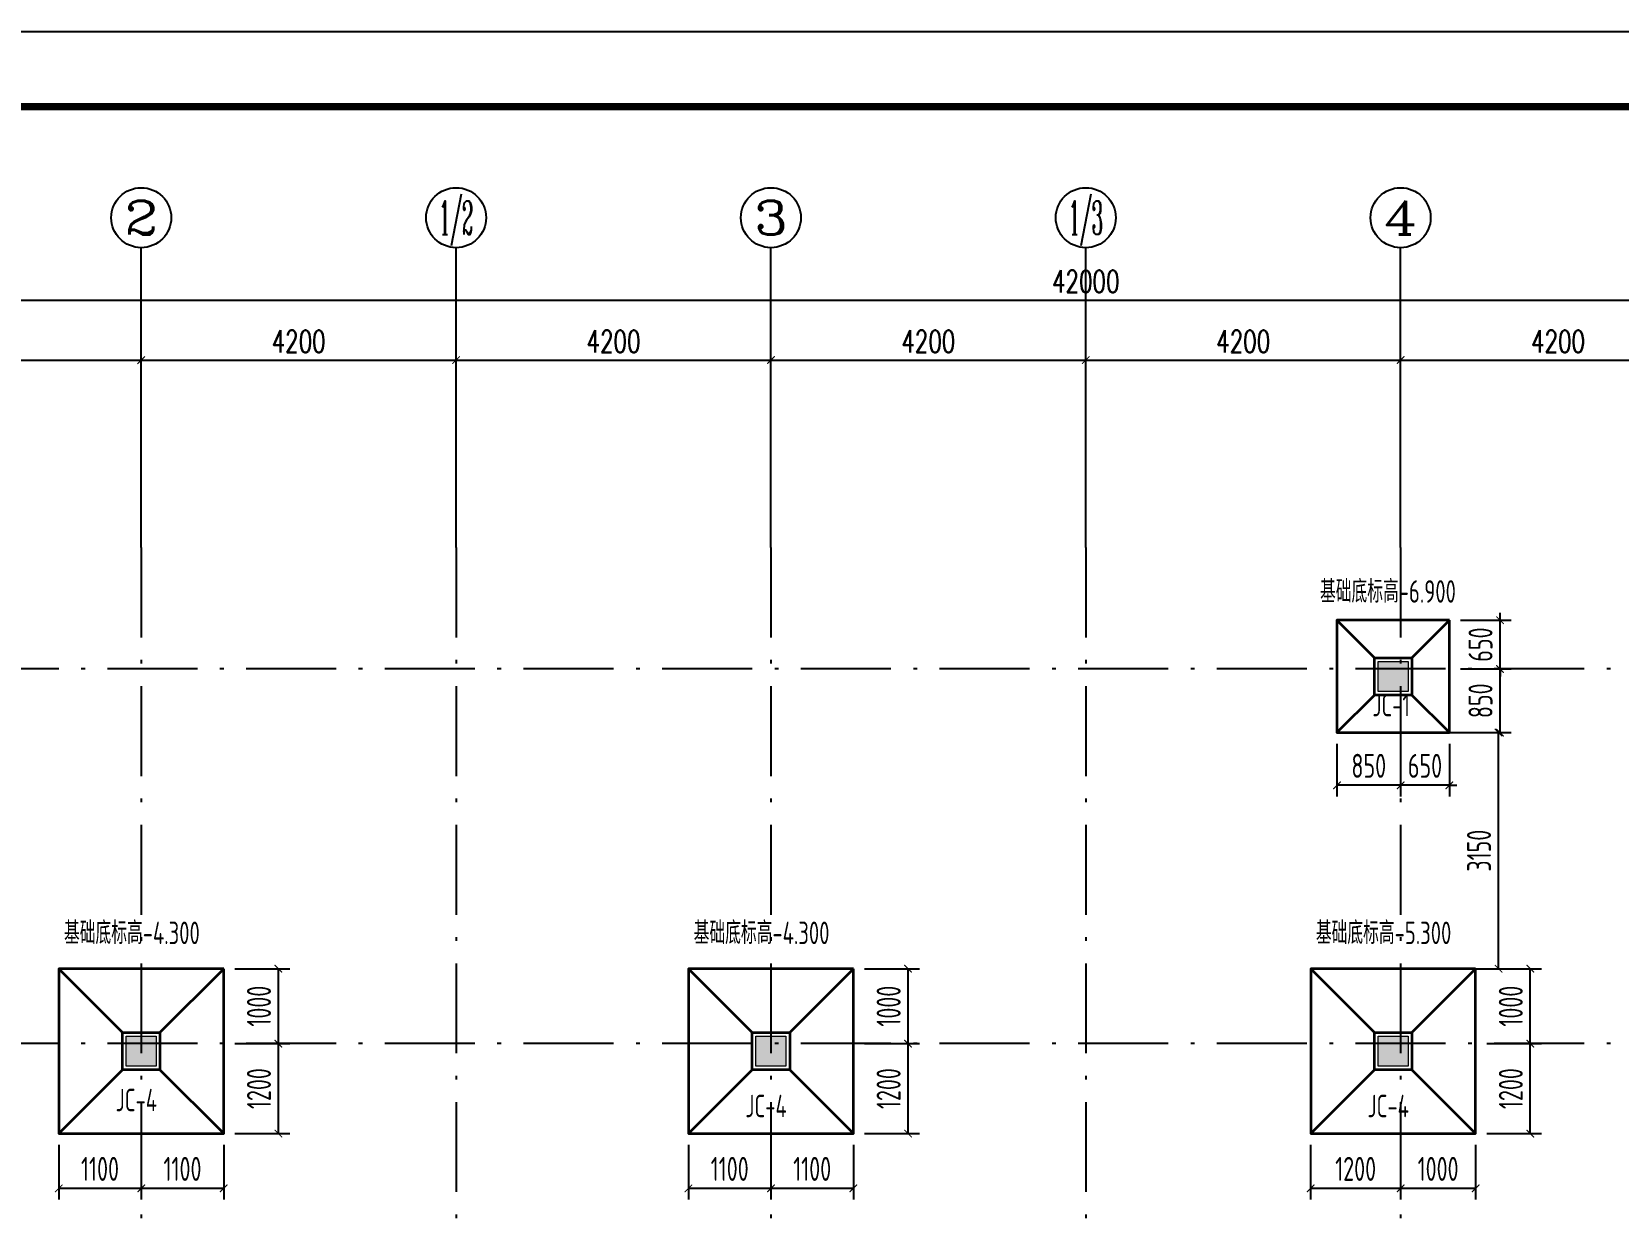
# Model space of a CAD drawing. Extents: x 169490 to 7584583, y -2399407 to 1374371.
# Drawn here: x 2564205 to 2585369, y 839332 to 855191 of the extents above; entities that cross this region are included whole.
import ezdxf
from ezdxf.enums import TextEntityAlignment as Align

# ---------------------------------------------------------------- set-up
doc = ezdxf.new("R2010")
doc.units = 0
doc.header["$LTSCALE"] = 100
doc.linetypes.add('D3轴线点划线', pattern=[18.5, 12, -3, 0.5, -3])
doc.layers.get('0').update_dxf_attribs({"linetype": 'CONTINUOUS'})
doc.layers.get('DEFPOINTS').update_dxf_attribs({"linetype": 'CONTINUOUS'})
for name, color, linetype in [('0P-标字', 7, 'CONTINUOUS'), ('AXIS', 3, 'CONTINUOUS'), ('AXIS_TEXT', 4, 'CONTINUOUS'), ('C-AXIS(轴号)', 3, 'CONTINUOUS'), ('C-AXIS-T(字)', 7, 'CONTINUOUS'), ('C-DOTE', 8, 'D3轴线点划线'), ('dsptext_col', 2, 'CONTINUOUS'), ('S-COLU-HATCH', 251, 'CONTINUOUS'), ('S-SLAB-DIM', 92, 'CONTINUOUS'), ('图框', 140, 'CONTINUOUS')]:
    doc.layers.add(name, color=color, linetype=linetype)
doc.layers.add('S-COLU-LINE1', color=6, linetype='CONTINUOUS', lineweight=18)
doc.layers.add('独基', color=110, linetype='CONTINUOUS', lineweight=35)
doc.styles.add('_TCH_AXIS', font='COMPLEX', dxfattribs={"bigfont": 'GBCBIG'})
doc.styles.add('_TCH_DIM_T3', font='SIMPLEX.shx', dxfattribs={"width": 0.705882, "bigfont": 'GBCBIG.shx'})
doc.styles.add('COMPLEX', font='COMPLEX')
doc.styles.add('TSSD_Dimension', font='Tssdeng.shx', dxfattribs={"width": 0.7, "bigfont": 'tssdchn.shx'})
doc.styles.add('X', font='tssdeng.shx', dxfattribs={"width": 0.7, "bigfont": 'hztxt.shx'})
doc.dimstyles.new('_TCH_ARCH&&100', dxfattribs={"dimtxt": 297.5, "dimasz": 100, "dimexe": 250, "dimexo": 300, "dimgap": 100, "dimtad": 1, "dimdec": 0, "dimzin": 0, "dimdsep": 46, "dimtxsty": '_TCH_DIM_T3', "dimblk": 'ARCHTICK', "dimcen": 0.09, "dimclrt": 7, "dimazin": 2, "dimtfac": 1, "dimtdec": 0, "dimtix": 1, "dimtmove": 2, "dimatfit": 3, "dimfxl": 1, "dimtolj": 1, "dimtzin": 0, "dimarcsym": 0})
doc.dimstyles.new('TSSD_100_100$0', dxfattribs={"dimtxt": 320, "dimasz": 100, "dimexe": 150, "dimexo": 150, "dimgap": 100, "dimtad": 1, "dimdec": 0, "dimzin": 0, "dimdsep": 46, "dimtxsty": 'TSSD_Dimension', "dimblk": 'ARCHTICK', "dimcen": 0, "dimclrt": 7, "dimadec": 1, "dimazin": 0, "dimtfac": 1, "dimtdec": 0, "dimtix": 1, "dimtmove": 2, "dimatfit": 3, "dimldrblk": '_TSDBK', "dimfxl": 1, "dimtolj": 1, "dimtzin": 0, "dimarcsym": 0})

# ---------------------------------------------------------------- blocks, each defined once
blk = doc.blocks.new('_ARCHTICK')
at = {"const_width": 0.15}
blk.add_lwpolyline([(-0.5, -0.5), (0.5, 0.5)], dxfattribs=at)
blk = doc.blocks.new('*D104')
at = {"layer": 'AXIS', "color": 0, "lineweight": -2, "transparency": 16777216}
for p, q in [((2557266, 848610), (2557266, 851860)), ((2599266, 848610), (2599266, 851860)), ((2557266, 851610), (2599266, 851610))]:
    blk.add_line(p, q, dxfattribs=at)
at = {"layer": 'DEFPOINTS', "color": 0, "transparency": 16777216}
for p in [(2599266, 851610), (2557266, 848310), (2599266, 848310)]:
    blk.add_point(p, dxfattribs=at)
at = {"layer": 'AXIS', "color": 0, "lineweight": -2, "transparency": 16777216, "xscale": 100, "yscale": 100, "zscale": 100, "rotation": 180}
blk.add_blockref('_ARCHTICK', (2557266, 851610), dxfattribs=at)
at = {"layer": 'AXIS', "color": 0, "lineweight": -2, "transparency": 16777216, "xscale": 100, "yscale": 100, "zscale": 100}
blk.add_blockref('_ARCHTICK', (2599266, 851610), dxfattribs=at)
at = {"layer": 'AXIS', "color": 7, "transparency": 16777216, "insert": (2578266, 851859), "char_height": 297.5, "attachment_point": 5, "style": '_TCH_DIM_T3'}
blk.add_mtext('\\A1;42000', dxfattribs=at)
blk = doc.blocks.new('*D106')
at = {"layer": 'AXIS', "color": 0, "lineweight": -2, "transparency": 16777216}
for p, q in [((2561466, 848610), (2561466, 851060)), ((2565666, 848610), (2565666, 851060)), ((2561466, 850810), (2565666, 850810))]:
    blk.add_line(p, q, dxfattribs=at)
at = {"layer": 'DEFPOINTS', "color": 0, "transparency": 16777216}
for p in [(2565666, 850810), (2561466, 848310), (2565666, 848310)]:
    blk.add_point(p, dxfattribs=at)
at = {"layer": 'AXIS', "color": 0, "lineweight": -2, "transparency": 16777216, "xscale": 100, "yscale": 100, "zscale": 100, "rotation": 180}
blk.add_blockref('_ARCHTICK', (2561466, 850810), dxfattribs=at)
at = {"layer": 'AXIS', "color": 0, "lineweight": -2, "transparency": 16777216, "xscale": 100, "yscale": 100, "zscale": 100}
blk.add_blockref('_ARCHTICK', (2565666, 850810), dxfattribs=at)
at = {"layer": 'AXIS', "color": 7, "transparency": 16777216, "insert": (2563566, 851059), "char_height": 297.5, "attachment_point": 5, "style": '_TCH_DIM_T3'}
blk.add_mtext('\\A1;4200', dxfattribs=at)
blk = doc.blocks.new('*D107')
at = {"layer": 'AXIS', "color": 0, "lineweight": -2, "transparency": 16777216}
for p, q in [((2565666, 848610), (2565666, 851060)), ((2569866, 848610), (2569866, 851060)), ((2565666, 850810), (2569866, 850810))]:
    blk.add_line(p, q, dxfattribs=at)
at = {"layer": 'DEFPOINTS', "color": 0, "transparency": 16777216}
for p in [(2569866, 850810), (2565666, 848310), (2569866, 848310)]:
    blk.add_point(p, dxfattribs=at)
at = {"layer": 'AXIS', "color": 0, "lineweight": -2, "transparency": 16777216, "xscale": 100, "yscale": 100, "zscale": 100, "rotation": 180}
blk.add_blockref('_ARCHTICK', (2565666, 850810), dxfattribs=at)
at = {"layer": 'AXIS', "color": 0, "lineweight": -2, "transparency": 16777216, "xscale": 100, "yscale": 100, "zscale": 100}
blk.add_blockref('_ARCHTICK', (2569866, 850810), dxfattribs=at)
at = {"layer": 'AXIS', "color": 7, "transparency": 16777216, "insert": (2567766, 851059), "char_height": 297.5, "attachment_point": 5, "style": '_TCH_DIM_T3'}
blk.add_mtext('\\A1;4200', dxfattribs=at)
blk = doc.blocks.new('*D108')
at = {"layer": 'AXIS', "color": 0, "lineweight": -2, "transparency": 16777216}
for p, q in [((2569866, 848610), (2569866, 851060)), ((2574066, 848610), (2574066, 851060)), ((2569866, 850810), (2574066, 850810))]:
    blk.add_line(p, q, dxfattribs=at)
at = {"layer": 'DEFPOINTS', "color": 0, "transparency": 16777216}
for p in [(2574066, 850810), (2569866, 848310), (2574066, 848310)]:
    blk.add_point(p, dxfattribs=at)
at = {"layer": 'AXIS', "color": 0, "lineweight": -2, "transparency": 16777216, "xscale": 100, "yscale": 100, "zscale": 100, "rotation": 180}
blk.add_blockref('_ARCHTICK', (2569866, 850810), dxfattribs=at)
at = {"layer": 'AXIS', "color": 0, "lineweight": -2, "transparency": 16777216, "xscale": 100, "yscale": 100, "zscale": 100}
blk.add_blockref('_ARCHTICK', (2574066, 850810), dxfattribs=at)
at = {"layer": 'AXIS', "color": 7, "transparency": 16777216, "insert": (2571966, 851059), "char_height": 297.5, "attachment_point": 5, "style": '_TCH_DIM_T3'}
blk.add_mtext('\\A1;4200', dxfattribs=at)
blk = doc.blocks.new('*D109')
at = {"layer": 'AXIS', "color": 0, "lineweight": -2, "transparency": 16777216}
for p, q in [((2574066, 848610), (2574066, 851060)), ((2578266, 848610), (2578266, 851060)), ((2574066, 850810), (2578266, 850810))]:
    blk.add_line(p, q, dxfattribs=at)
at = {"layer": 'DEFPOINTS', "color": 0, "transparency": 16777216}
for p in [(2578266, 850810), (2574066, 848310), (2578266, 848310)]:
    blk.add_point(p, dxfattribs=at)
at = {"layer": 'AXIS', "color": 0, "lineweight": -2, "transparency": 16777216, "xscale": 100, "yscale": 100, "zscale": 100, "rotation": 180}
blk.add_blockref('_ARCHTICK', (2574066, 850810), dxfattribs=at)
at = {"layer": 'AXIS', "color": 0, "lineweight": -2, "transparency": 16777216, "xscale": 100, "yscale": 100, "zscale": 100}
blk.add_blockref('_ARCHTICK', (2578266, 850810), dxfattribs=at)
at = {"layer": 'AXIS', "color": 7, "transparency": 16777216, "insert": (2576166, 851059), "char_height": 297.5, "attachment_point": 5, "style": '_TCH_DIM_T3'}
blk.add_mtext('\\A1;4200', dxfattribs=at)
blk = doc.blocks.new('*D110')
at = {"layer": 'AXIS', "color": 0, "lineweight": -2, "transparency": 16777216}
for p, q in [((2578266, 848610), (2578266, 851060)), ((2582466, 848610), (2582466, 851060)), ((2578266, 850810), (2582466, 850810))]:
    blk.add_line(p, q, dxfattribs=at)
at = {"layer": 'DEFPOINTS', "color": 0, "transparency": 16777216}
for p in [(2582466, 850810), (2578266, 848310), (2582466, 848310)]:
    blk.add_point(p, dxfattribs=at)
at = {"layer": 'AXIS', "color": 0, "lineweight": -2, "transparency": 16777216, "xscale": 100, "yscale": 100, "zscale": 100, "rotation": 180}
blk.add_blockref('_ARCHTICK', (2578266, 850810), dxfattribs=at)
at = {"layer": 'AXIS', "color": 0, "lineweight": -2, "transparency": 16777216, "xscale": 100, "yscale": 100, "zscale": 100}
blk.add_blockref('_ARCHTICK', (2582466, 850810), dxfattribs=at)
at = {"layer": 'AXIS', "color": 7, "transparency": 16777216, "insert": (2580366, 851059), "char_height": 297.5, "attachment_point": 5, "style": '_TCH_DIM_T3'}
blk.add_mtext('\\A1;4200', dxfattribs=at)
blk = doc.blocks.new('*D111')
at = {"layer": 'AXIS', "color": 0, "lineweight": -2, "transparency": 16777216}
for p, q in [((2582466, 848610), (2582466, 851060)), ((2586666, 848610), (2586666, 851060)), ((2582466, 850810), (2586666, 850810))]:
    blk.add_line(p, q, dxfattribs=at)
at = {"layer": 'DEFPOINTS', "color": 0, "transparency": 16777216}
for p in [(2586666, 850810), (2582466, 848310), (2586666, 848310)]:
    blk.add_point(p, dxfattribs=at)
at = {"layer": 'AXIS', "color": 0, "lineweight": -2, "transparency": 16777216, "xscale": 100, "yscale": 100, "zscale": 100, "rotation": 180}
blk.add_blockref('_ARCHTICK', (2582466, 850810), dxfattribs=at)
at = {"layer": 'AXIS', "color": 0, "lineweight": -2, "transparency": 16777216, "xscale": 100, "yscale": 100, "zscale": 100}
blk.add_blockref('_ARCHTICK', (2586666, 850810), dxfattribs=at)
at = {"layer": 'AXIS', "color": 7, "transparency": 16777216, "insert": (2584566, 851059), "char_height": 297.5, "attachment_point": 5, "style": '_TCH_DIM_T3'}
blk.add_mtext('\\A1;4200', dxfattribs=at)
blk = doc.blocks.new('_AXISO')
blk.add_circle((0, 0), 0.5)
at = {"layer": 'AXIS_TEXT', "style": 'COMPLEX', "width": 1.041667}
blk.add_attdef('A', text='', height=0.56, dxfattribs=at).set_placement((-0.25, -0.28), (0.25, -0.28), align=Align.FIT)
blk = doc.blocks.new('*D144')
at = {"layer": 'DEFPOINTS', "color": 0, "ltscale": 10, "transparency": 16777216}
for p in [(2565666, 840489), (2566766, 840489), (2565666, 839758)]:
    blk.add_point(p, dxfattribs=at)
at = {"layer": 'S-SLAB-DIM', "color": 0, "lineweight": -2, "ltscale": 10, "transparency": 16777216}
for p, q in [((2565666, 840339), (2565666, 839608)), ((2566766, 840339), (2566766, 839608)), ((2566766, 839758), (2565666, 839758))]:
    blk.add_line(p, q, dxfattribs=at)
at = {"layer": 'S-SLAB-DIM', "color": 0, "lineweight": -2, "ltscale": 10, "transparency": 16777216, "xscale": 100, "yscale": 100, "zscale": 100, "rotation": 180}
blk.add_blockref('_ARCHTICK', (2565666, 839758), dxfattribs=at)
at = {"layer": 'S-SLAB-DIM', "color": 0, "lineweight": -2, "ltscale": 10, "transparency": 16777216, "xscale": 100, "yscale": 100, "zscale": 100}
blk.add_blockref('_ARCHTICK', (2566766, 839758), dxfattribs=at)
at = {"layer": 'S-SLAB-DIM', "color": 7, "ltscale": 10, "transparency": 16777216, "insert": (2566216, 840018), "char_height": 320, "attachment_point": 5, "style": 'TSSD_Dimension'}
blk.add_mtext('\\A1;1100', dxfattribs=at)
blk = doc.blocks.new('_TSDBK')
blk.add_line((-1, 0), (0, 0))
at = {"const_width": 0.5}
blk.add_lwpolyline([(-0.7, -0.7), (0.7, 0.7)], dxfattribs=at)
blk = doc.blocks.new('*D145')
at = {"layer": 'DEFPOINTS', "color": 0, "ltscale": 10, "transparency": 16777216}
for p in [(2566766, 841689), (2567496, 841689), (2566766, 840489)]:
    blk.add_point(p, dxfattribs=at)
at = {"layer": 'S-SLAB-DIM', "color": 0, "lineweight": -2, "ltscale": 10, "transparency": 16777216}
for p, q in [((2566916, 841689), (2567646, 841689)), ((2567496, 840489), (2567496, 841689)), ((2566916, 840489), (2567646, 840489))]:
    blk.add_line(p, q, dxfattribs=at)
at = {"layer": 'S-SLAB-DIM', "color": 0, "lineweight": -2, "ltscale": 10, "transparency": 16777216, "xscale": 100, "yscale": 100, "zscale": 100}
for p, rotation in [((2567496, 841689), 90), ((2567496, 840489), 270)]:
    blk.add_blockref('_ARCHTICK', p, dxfattribs=dict(at, rotation=rotation))
at = {"layer": 'S-SLAB-DIM', "color": 7, "ltscale": 10, "transparency": 16777216, "insert": (2567236, 841089), "char_height": 320, "attachment_point": 5, "rotation": 90, "style": 'TSSD_Dimension'}
blk.add_mtext('\\A1;1200', dxfattribs=at)
blk = doc.blocks.new('*D146')
at = {"layer": 'DEFPOINTS', "color": 0, "ltscale": 10, "transparency": 16777216}
for p in [(2566766, 842689), (2567496, 842689), (2566766, 841689)]:
    blk.add_point(p, dxfattribs=at)
at = {"layer": 'S-SLAB-DIM', "color": 0, "lineweight": -2, "ltscale": 10, "transparency": 16777216}
for p, q in [((2566916, 842689), (2567646, 842689)), ((2567496, 841689), (2567496, 842689)), ((2566916, 841689), (2567646, 841689))]:
    blk.add_line(p, q, dxfattribs=at)
at = {"layer": 'S-SLAB-DIM', "color": 0, "lineweight": -2, "ltscale": 10, "transparency": 16777216, "xscale": 100, "yscale": 100, "zscale": 100}
for p, rotation in [((2567496, 842689), 90), ((2567496, 841689), 270)]:
    blk.add_blockref('_ARCHTICK', p, dxfattribs=dict(at, rotation=rotation))
at = {"layer": 'S-SLAB-DIM', "color": 7, "ltscale": 10, "transparency": 16777216, "insert": (2567236, 842189), "char_height": 320, "attachment_point": 5, "rotation": 90, "style": 'TSSD_Dimension'}
blk.add_mtext('\\A1;1000', dxfattribs=at)
blk = doc.blocks.new('*D147')
at = {"layer": 'DEFPOINTS', "color": 0, "ltscale": 10, "transparency": 16777216}
for p in [(2564566, 840489), (2565666, 840489), (2564566, 839758)]:
    blk.add_point(p, dxfattribs=at)
at = {"layer": 'S-SLAB-DIM', "color": 0, "lineweight": -2, "ltscale": 10, "transparency": 16777216}
for p, q in [((2564566, 840339), (2564566, 839608)), ((2565666, 840339), (2565666, 839608)), ((2565666, 839758), (2564566, 839758))]:
    blk.add_line(p, q, dxfattribs=at)
at = {"layer": 'S-SLAB-DIM', "color": 0, "lineweight": -2, "ltscale": 10, "transparency": 16777216, "xscale": 100, "yscale": 100, "zscale": 100, "rotation": 180}
blk.add_blockref('_ARCHTICK', (2564566, 839758), dxfattribs=at)
at = {"layer": 'S-SLAB-DIM', "color": 0, "lineweight": -2, "ltscale": 10, "transparency": 16777216, "xscale": 100, "yscale": 100, "zscale": 100}
blk.add_blockref('_ARCHTICK', (2565666, 839758), dxfattribs=at)
at = {"layer": 'S-SLAB-DIM', "color": 7, "ltscale": 10, "transparency": 16777216, "insert": (2565116, 840018), "char_height": 320, "attachment_point": 5, "style": 'TSSD_Dimension'}
blk.add_mtext('\\A1;1100', dxfattribs=at)
blk = doc.blocks.new('*D152')
at = {"layer": 'DEFPOINTS', "color": 0, "ltscale": 10, "transparency": 16777216}
for p in [(2574066, 840489), (2575166, 840489), (2574066, 839758)]:
    blk.add_point(p, dxfattribs=at)
at = {"layer": 'S-SLAB-DIM', "color": 0, "lineweight": -2, "ltscale": 10, "transparency": 16777216}
for p, q in [((2574066, 840339), (2574066, 839608)), ((2575166, 840339), (2575166, 839608)), ((2575166, 839758), (2574066, 839758))]:
    blk.add_line(p, q, dxfattribs=at)
at = {"layer": 'S-SLAB-DIM', "color": 0, "lineweight": -2, "ltscale": 10, "transparency": 16777216, "xscale": 100, "yscale": 100, "zscale": 100, "rotation": 180}
blk.add_blockref('_ARCHTICK', (2574066, 839758), dxfattribs=at)
at = {"layer": 'S-SLAB-DIM', "color": 0, "lineweight": -2, "ltscale": 10, "transparency": 16777216, "xscale": 100, "yscale": 100, "zscale": 100}
blk.add_blockref('_ARCHTICK', (2575166, 839758), dxfattribs=at)
at = {"layer": 'S-SLAB-DIM', "color": 7, "ltscale": 10, "transparency": 16777216, "insert": (2574616, 840018), "char_height": 320, "attachment_point": 5, "style": 'TSSD_Dimension'}
blk.add_mtext('\\A1;1100', dxfattribs=at)
blk = doc.blocks.new('*D153')
at = {"layer": 'DEFPOINTS', "color": 0, "ltscale": 10, "transparency": 16777216}
for p in [(2575166, 841689), (2575896, 841689), (2575166, 840489)]:
    blk.add_point(p, dxfattribs=at)
at = {"layer": 'S-SLAB-DIM', "color": 0, "lineweight": -2, "ltscale": 10, "transparency": 16777216}
for p, q in [((2575316, 841689), (2576046, 841689)), ((2575896, 840489), (2575896, 841689)), ((2575316, 840489), (2576046, 840489))]:
    blk.add_line(p, q, dxfattribs=at)
at = {"layer": 'S-SLAB-DIM', "color": 0, "lineweight": -2, "ltscale": 10, "transparency": 16777216, "xscale": 100, "yscale": 100, "zscale": 100}
for p, rotation in [((2575896, 841689), 90), ((2575896, 840489), 270)]:
    blk.add_blockref('_ARCHTICK', p, dxfattribs=dict(at, rotation=rotation))
at = {"layer": 'S-SLAB-DIM', "color": 7, "ltscale": 10, "transparency": 16777216, "insert": (2575636, 841089), "char_height": 320, "attachment_point": 5, "rotation": 90, "style": 'TSSD_Dimension'}
blk.add_mtext('\\A1;1200', dxfattribs=at)
blk = doc.blocks.new('*D154')
at = {"layer": 'DEFPOINTS', "color": 0, "ltscale": 10, "transparency": 16777216}
for p in [(2575166, 842689), (2575896, 842689), (2575166, 841689)]:
    blk.add_point(p, dxfattribs=at)
at = {"layer": 'S-SLAB-DIM', "color": 0, "lineweight": -2, "ltscale": 10, "transparency": 16777216}
for p, q in [((2575316, 842689), (2576046, 842689)), ((2575896, 841689), (2575896, 842689)), ((2575316, 841689), (2576046, 841689))]:
    blk.add_line(p, q, dxfattribs=at)
at = {"layer": 'S-SLAB-DIM', "color": 0, "lineweight": -2, "ltscale": 10, "transparency": 16777216, "xscale": 100, "yscale": 100, "zscale": 100}
for p, rotation in [((2575896, 842689), 90), ((2575896, 841689), 270)]:
    blk.add_blockref('_ARCHTICK', p, dxfattribs=dict(at, rotation=rotation))
at = {"layer": 'S-SLAB-DIM', "color": 7, "ltscale": 10, "transparency": 16777216, "insert": (2575636, 842189), "char_height": 320, "attachment_point": 5, "rotation": 90, "style": 'TSSD_Dimension'}
blk.add_mtext('\\A1;1000', dxfattribs=at)
blk = doc.blocks.new('*D155')
at = {"layer": 'DEFPOINTS', "color": 0, "ltscale": 10, "transparency": 16777216}
for p in [(2572966, 840489), (2574066, 840489), (2572966, 839758)]:
    blk.add_point(p, dxfattribs=at)
at = {"layer": 'S-SLAB-DIM', "color": 0, "lineweight": -2, "ltscale": 10, "transparency": 16777216}
for p, q in [((2572966, 840339), (2572966, 839608)), ((2574066, 840339), (2574066, 839608)), ((2574066, 839758), (2572966, 839758))]:
    blk.add_line(p, q, dxfattribs=at)
at = {"layer": 'S-SLAB-DIM', "color": 0, "lineweight": -2, "ltscale": 10, "transparency": 16777216, "xscale": 100, "yscale": 100, "zscale": 100, "rotation": 180}
blk.add_blockref('_ARCHTICK', (2572966, 839758), dxfattribs=at)
at = {"layer": 'S-SLAB-DIM', "color": 0, "lineweight": -2, "ltscale": 10, "transparency": 16777216, "xscale": 100, "yscale": 100, "zscale": 100}
blk.add_blockref('_ARCHTICK', (2574066, 839758), dxfattribs=at)
at = {"layer": 'S-SLAB-DIM', "color": 7, "ltscale": 10, "transparency": 16777216, "insert": (2573516, 840018), "char_height": 320, "attachment_point": 5, "style": 'TSSD_Dimension'}
blk.add_mtext('\\A1;1100', dxfattribs=at)
blk = doc.blocks.new('*D156')
at = {"layer": 'DEFPOINTS', "color": 0, "ltscale": 10, "transparency": 16777216}
for p in [(2583466, 841689), (2584196, 841689), (2583466, 840489)]:
    blk.add_point(p, dxfattribs=at)
at = {"layer": 'S-SLAB-DIM', "color": 0, "lineweight": -2, "ltscale": 10, "transparency": 16777216}
for p, q in [((2583616, 841689), (2584346, 841689)), ((2584196, 840489), (2584196, 841689)), ((2583616, 840489), (2584346, 840489))]:
    blk.add_line(p, q, dxfattribs=at)
at = {"layer": 'S-SLAB-DIM', "color": 0, "lineweight": -2, "ltscale": 10, "transparency": 16777216, "xscale": 100, "yscale": 100, "zscale": 100}
for p, rotation in [((2584196, 841689), 90), ((2584196, 840489), 270)]:
    blk.add_blockref('_ARCHTICK', p, dxfattribs=dict(at, rotation=rotation))
at = {"layer": 'S-SLAB-DIM', "color": 7, "ltscale": 10, "transparency": 16777216, "insert": (2583936, 841089), "char_height": 320, "attachment_point": 5, "rotation": 90, "style": 'TSSD_Dimension'}
blk.add_mtext('\\A1;1200', dxfattribs=at)
blk = doc.blocks.new('*D157')
at = {"layer": 'DEFPOINTS', "color": 0, "ltscale": 10, "transparency": 16777216}
for p in [(2583466, 842689), (2584196, 842689), (2583466, 841689)]:
    blk.add_point(p, dxfattribs=at)
at = {"layer": 'S-SLAB-DIM', "color": 0, "lineweight": -2, "ltscale": 10, "transparency": 16777216}
for p, q in [((2583616, 842689), (2584346, 842689)), ((2584196, 841689), (2584196, 842689)), ((2583616, 841689), (2584346, 841689))]:
    blk.add_line(p, q, dxfattribs=at)
at = {"layer": 'S-SLAB-DIM', "color": 0, "lineweight": -2, "ltscale": 10, "transparency": 16777216, "xscale": 100, "yscale": 100, "zscale": 100}
for p, rotation in [((2584196, 842689), 90), ((2584196, 841689), 270)]:
    blk.add_blockref('_ARCHTICK', p, dxfattribs=dict(at, rotation=rotation))
at = {"layer": 'S-SLAB-DIM', "color": 7, "ltscale": 10, "transparency": 16777216, "insert": (2583936, 842189), "char_height": 320, "attachment_point": 5, "rotation": 90, "style": 'TSSD_Dimension'}
blk.add_mtext('\\A1;1000', dxfattribs=at)
blk = doc.blocks.new('*D158')
at = {"layer": 'DEFPOINTS', "color": 0, "ltscale": 10, "transparency": 16777216}
for p in [(2582466, 840489, 2700), (2583466, 840489, 2700), (2582466, 839758)]:
    blk.add_point(p, dxfattribs=at)
at = {"layer": 'S-SLAB-DIM', "color": 0, "lineweight": -2, "ltscale": 10, "transparency": 16777216}
for p, q in [((2582466, 840339), (2582466, 839608)), ((2583466, 840339), (2583466, 839608)), ((2583466, 839758), (2582466, 839758))]:
    blk.add_line(p, q, dxfattribs=at)
at = {"layer": 'S-SLAB-DIM', "color": 0, "lineweight": -2, "ltscale": 10, "transparency": 16777216, "xscale": 100, "yscale": 100, "zscale": 100, "rotation": 180}
blk.add_blockref('_ARCHTICK', (2582466, 839758), dxfattribs=at)
at = {"layer": 'S-SLAB-DIM', "color": 0, "lineweight": -2, "ltscale": 10, "transparency": 16777216, "xscale": 100, "yscale": 100, "zscale": 100}
blk.add_blockref('_ARCHTICK', (2583466, 839758), dxfattribs=at)
at = {"layer": 'S-SLAB-DIM', "color": 7, "ltscale": 10, "transparency": 16777216, "insert": (2582966, 840018), "char_height": 320, "attachment_point": 5, "style": 'TSSD_Dimension'}
blk.add_mtext('\\A1;1000', dxfattribs=at)
blk = doc.blocks.new('*D159')
at = {"layer": 'DEFPOINTS', "color": 0, "ltscale": 10, "transparency": 16777216}
for p in [(2581266, 840489, 2700), (2582466, 840489, 2700), (2581266, 839758)]:
    blk.add_point(p, dxfattribs=at)
at = {"layer": 'S-SLAB-DIM', "color": 0, "lineweight": -2, "ltscale": 10, "transparency": 16777216}
for p, q in [((2581266, 840339), (2581266, 839608)), ((2582466, 840339), (2582466, 839608)), ((2582466, 839758), (2581266, 839758))]:
    blk.add_line(p, q, dxfattribs=at)
at = {"layer": 'S-SLAB-DIM', "color": 0, "lineweight": -2, "ltscale": 10, "transparency": 16777216, "xscale": 100, "yscale": 100, "zscale": 100, "rotation": 180}
blk.add_blockref('_ARCHTICK', (2581266, 839758), dxfattribs=at)
at = {"layer": 'S-SLAB-DIM', "color": 0, "lineweight": -2, "ltscale": 10, "transparency": 16777216, "xscale": 100, "yscale": 100, "zscale": 100}
blk.add_blockref('_ARCHTICK', (2582466, 839758), dxfattribs=at)
at = {"layer": 'S-SLAB-DIM', "color": 7, "ltscale": 10, "transparency": 16777216, "insert": (2581866, 840018), "char_height": 320, "attachment_point": 5, "style": 'TSSD_Dimension'}
blk.add_mtext('\\A1;1200', dxfattribs=at)
blk = doc.blocks.new('*D160')
at = {"layer": 'DEFPOINTS', "color": 0, "ltscale": 10, "transparency": 16777216}
for p in [(2582466, 845839), (2583116, 845839), (2582466, 845136)]:
    blk.add_point(p, dxfattribs=at)
at = {"layer": 'S-SLAB-DIM', "color": 0, "lineweight": -2, "ltscale": 10, "transparency": 16777216}
for p, q in [((2582466, 845689), (2582466, 844986)), ((2583116, 845689), (2583116, 844986)), ((2582466, 845136), (2582366, 845136)), ((2583116, 845136), (2582466, 845136)), ((2583116, 845136), (2583216, 845136))]:
    blk.add_line(p, q, dxfattribs=at)
at = {"layer": 'S-SLAB-DIM', "color": 0, "lineweight": -2, "ltscale": 10, "transparency": 16777216, "xscale": 100, "yscale": 100, "zscale": 100}
blk.add_blockref('_ARCHTICK', (2582466, 845136), dxfattribs=at)
at = {"layer": 'S-SLAB-DIM', "color": 0, "lineweight": -2, "ltscale": 10, "transparency": 16777216, "xscale": 100, "yscale": 100, "zscale": 100, "rotation": 180}
blk.add_blockref('_ARCHTICK', (2583116, 845136), dxfattribs=at)
at = {"layer": 'S-SLAB-DIM', "color": 7, "ltscale": 10, "transparency": 16777216, "insert": (2582791, 845396), "char_height": 320, "attachment_point": 5, "style": 'TSSD_Dimension'}
blk.add_mtext('\\A1;650', dxfattribs=at)
blk = doc.blocks.new('*D161')
at = {"layer": 'DEFPOINTS', "color": 0, "ltscale": 10, "transparency": 16777216}
for p in [(2583116, 846689), (2583792, 846689), (2583116, 845839)]:
    blk.add_point(p, dxfattribs=at)
at = {"layer": 'S-SLAB-DIM', "color": 0, "lineweight": -2, "ltscale": 10, "transparency": 16777216}
for p, q in [((2583266, 846689), (2583942, 846689)), ((2583792, 845839), (2583792, 846689)), ((2583266, 845839), (2583942, 845839))]:
    blk.add_line(p, q, dxfattribs=at)
at = {"layer": 'S-SLAB-DIM', "color": 0, "lineweight": -2, "ltscale": 10, "transparency": 16777216, "xscale": 100, "yscale": 100, "zscale": 100}
for p, rotation in [((2583792, 846689), 90), ((2583792, 845839), 270)]:
    blk.add_blockref('_ARCHTICK', p, dxfattribs=dict(at, rotation=rotation))
at = {"layer": 'S-SLAB-DIM', "color": 7, "ltscale": 10, "transparency": 16777216, "insert": (2583532, 846264), "char_height": 320, "attachment_point": 5, "rotation": 90, "style": 'TSSD_Dimension'}
blk.add_mtext('\\A1;850', dxfattribs=at)
blk = doc.blocks.new('*D162')
at = {"layer": 'DEFPOINTS', "color": 0, "ltscale": 10, "transparency": 16777216}
for p in [(2583116, 847339), (2583792, 847339), (2583116, 846689)]:
    blk.add_point(p, dxfattribs=at)
at = {"layer": 'S-SLAB-DIM', "color": 0, "lineweight": -2, "ltscale": 10, "transparency": 16777216}
for p, q in [((2583792, 847339), (2583792, 847439)), ((2583266, 847339), (2583942, 847339)), ((2583792, 846689), (2583792, 847339)), ((2583266, 846689), (2583942, 846689)), ((2583792, 846689), (2583792, 846589))]:
    blk.add_line(p, q, dxfattribs=at)
at = {"layer": 'S-SLAB-DIM', "color": 0, "lineweight": -2, "ltscale": 10, "transparency": 16777216, "xscale": 100, "yscale": 100, "zscale": 100}
for p, rotation in [((2583792, 847339), 270), ((2583792, 846689), 90)]:
    blk.add_blockref('_ARCHTICK', p, dxfattribs=dict(at, rotation=rotation))
at = {"layer": 'S-SLAB-DIM', "color": 7, "ltscale": 10, "transparency": 16777216, "insert": (2583532, 847014), "char_height": 320, "attachment_point": 5, "rotation": 90, "style": 'TSSD_Dimension'}
blk.add_mtext('\\A1;650', dxfattribs=at)
blk = doc.blocks.new('*D163')
at = {"layer": 'DEFPOINTS', "color": 0, "ltscale": 10, "transparency": 16777216}
for p in [(2581616, 845839), (2582466, 845839), (2581616, 845136)]:
    blk.add_point(p, dxfattribs=at)
at = {"layer": 'S-SLAB-DIM', "color": 0, "lineweight": -2, "ltscale": 10, "transparency": 16777216}
for p, q in [((2581616, 845689), (2581616, 844986)), ((2582466, 845689), (2582466, 844986)), ((2582466, 845136), (2581616, 845136))]:
    blk.add_line(p, q, dxfattribs=at)
at = {"layer": 'S-SLAB-DIM', "color": 0, "lineweight": -2, "ltscale": 10, "transparency": 16777216, "xscale": 100, "yscale": 100, "zscale": 100, "rotation": 180}
blk.add_blockref('_ARCHTICK', (2581616, 845136), dxfattribs=at)
at = {"layer": 'S-SLAB-DIM', "color": 0, "lineweight": -2, "ltscale": 10, "transparency": 16777216, "xscale": 100, "yscale": 100, "zscale": 100}
blk.add_blockref('_ARCHTICK', (2582466, 845136), dxfattribs=at)
at = {"layer": 'S-SLAB-DIM', "color": 7, "ltscale": 10, "transparency": 16777216, "insert": (2582041, 845396), "char_height": 320, "attachment_point": 5, "style": 'TSSD_Dimension'}
blk.add_mtext('\\A1;850', dxfattribs=at)
blk = doc.blocks.new('*D2311')
at = {"layer": 'DEFPOINTS', "color": 0, "ltscale": 10, "transparency": 16777216}
for p in [(2582916, 845839), (2583772, 845839), (2582916, 842689)]:
    blk.add_point(p, dxfattribs=at)
at = {"layer": 'S-SLAB-DIM', "color": 0, "lineweight": -2, "ltscale": 10, "transparency": 16777216}
for p, q in [((2583066, 845839), (2583922, 845839)), ((2583772, 842689), (2583772, 845839)), ((2583066, 842689), (2583922, 842689))]:
    blk.add_line(p, q, dxfattribs=at)
at = {"layer": 'S-SLAB-DIM', "color": 0, "lineweight": -2, "ltscale": 10, "transparency": 16777216, "xscale": 100, "yscale": 100, "zscale": 100}
for p, rotation in [((2583772, 845839), 90), ((2583772, 842689), 270)]:
    blk.add_blockref('_ARCHTICK', p, dxfattribs=dict(at, rotation=rotation))
at = {"layer": 'S-SLAB-DIM', "color": 7, "ltscale": 10, "transparency": 16777216, "insert": (2583512, 844264), "char_height": 320, "attachment_point": 5, "rotation": 90, "style": 'TSSD_Dimension'}
blk.add_mtext('\\A1;3150', dxfattribs=at)

msp = doc.modelspace()

# ---------------------------------------------------------------- hatches: boundary and pattern name
at = {"layer": 'S-COLU-HATCH'}
h = msp.add_hatch(color=256, dxfattribs=at)
h.dxf.hatch_style = 1
h.paths.add_polyline_path([(2582166.1, 846789.1), (2582566.1, 846789.1), (2582566.1, 846389.1), (2582166.1, 846389.1)])
h = msp.add_hatch(color=256, dxfattribs=at)
h.dxf.hatch_style = 1
h.paths.add_polyline_path([(2565466.1, 841789.1), (2565866.1, 841789.1), (2565866.1, 841389.1), (2565466.1, 841389.1)])
h = msp.add_hatch(color=256, dxfattribs=at)
h.dxf.hatch_style = 1
h.paths.add_polyline_path([(2573866.1, 841789.1), (2574266.1, 841789.1), (2574266.1, 841389.1), (2573866.1, 841389.1)])
h = msp.add_hatch(color=256, dxfattribs=at)
h.dxf.hatch_style = 1
h.paths.add_polyline_path([(2582166.1, 841789.1), (2582566.1, 841789.1), (2582566.1, 841389.1), (2582166.1, 841389.1)])

# ---------------------------------------------------------------- linework, layer by layer
at = {"layer": 'C-AXIS(轴号)'}
for p, q in [((2565666.1, 848310), (2565666.1, 852310)), ((2569866.1, 848310), (2569866.1, 852310)), ((2574066.1, 848310), (2574066.1, 852310)), ((2578266.1, 848310), (2578266.1, 852310)), ((2582466.1, 848310), (2582466.1, 852310))]:
    msp.add_line(p, q, dxfattribs=at)
at = {"layer": 'C-DOTE'}
for p, q in [((2565666.1, 848310), (2565666.1, 832827.6)), ((2569866.1, 848310), (2569866.1, 832827.6)), ((2574066.1, 848310), (2574066.1, 832827.6)), ((2578266.1, 848310), (2578266.1, 832827.6)), ((2582466.1, 848310), (2582466.1, 832827.6)), ((2601566.1, 846689.1), (2554966.1, 846689.1)), ((2601566.1, 841689.1), (2554966.1, 841689.1))]:
    msp.add_line(p, q, dxfattribs=at)
at = {"layer": 'dsptext_col', "ltscale": 10}
msp.add_lwpolyline([(2546613, 854191.4), (2610413, 854191.4), (2610413, 814191.4), (2546613, 814191.4)], close=True, dxfattribs=at)
at = {"layer": 'S-COLU-LINE1'}
for points in [[(2582166.1, 846789.1), (2582566.1, 846789.1), (2582566.1, 846389.1), (2582166.1, 846389.1)], [(2565466.1, 841789.1), (2565866.1, 841789.1), (2565866.1, 841389.1), (2565466.1, 841389.1)], [(2573866.1, 841789.1), (2574266.1, 841789.1), (2574266.1, 841389.1), (2573866.1, 841389.1)], [(2582166.1, 841789.1), (2582566.1, 841789.1), (2582566.1, 841389.1), (2582166.1, 841389.1)]]:
    msp.add_lwpolyline(points, close=True, dxfattribs=at)
at = {"layer": '图框'}
msp.add_lwpolyline([(2544113, 813191.4), (2618413, 813191.4), (2618413, 855191.4), (2544113, 855191.4)], close=True, dxfattribs=at)
at = {"layer": '图框', "const_width": 100}
msp.add_lwpolyline([(2546613, 814191.4), (2617413, 814191.4), (2617413, 854191.4), (2546613, 854191.4)], close=True, dxfattribs=at)
at = {"layer": '独基'}
for p, q in [((2581616.1, 847339.1), (2582116.1, 846839.1)), ((2583116.1, 847339.1), (2582616.1, 846839.1)), ((2582116.1, 846339.1), (2581616.1, 845839.1)), ((2582616.1, 846339.1), (2583116.1, 845839.1)), ((2564566.1, 842689.1), (2565416.1, 841839.1)), ((2565916.1, 841839.1), (2566766.1, 842689.1)), ((2572966.1, 842689.1), (2573816.1, 841839.1)), ((2574316.1, 841839.1), (2575166.1, 842689.1)), ((2581266.1, 842689.1), (2582116.1, 841839.1)), ((2582616.1, 841839.1), (2583466.1, 842689.1)), ((2564566.1, 840489.1), (2565416.1, 841339.1)), ((2565916.1, 841339.1), (2566766.1, 840489.1)), ((2572966.1, 840489.1), (2573816.1, 841339.1)), ((2574316.1, 841339.1), (2575166.1, 840489.1)), ((2581266.1, 840489.1), (2582116.1, 841339.1)), ((2582616.1, 841339.1), (2583466.1, 840489.1))]:
    msp.add_line(p, q, dxfattribs=at)
for points in [[(2583116.1, 847339.1), (2581616.1, 847339.1), (2581616.1, 845839.1), (2583116.1, 845839.1)], [(2582116.1, 846839.1), (2582616.1, 846839.1), (2582616.1, 846339.1), (2582116.1, 846339.1)], [(2566766.1, 842689.1), (2564566.1, 842689.1), (2564566.1, 840489.1), (2566766.1, 840489.1)], [(2575166.1, 842689.1), (2572966.1, 842689.1), (2572966.1, 840489.1), (2575166.1, 840489.1)], [(2583466.1, 842689.1), (2581266.1, 842689.1), (2581266.1, 840489.1), (2583466.1, 840489.1)], [(2565416.1, 841839.1), (2565916.1, 841839.1), (2565916.1, 841339.1), (2565416.1, 841339.1)], [(2573816.1, 841839.1), (2574316.1, 841839.1), (2574316.1, 841339.1), (2573816.1, 841339.1)], [(2582116.1, 841839.1), (2582616.1, 841839.1), (2582616.1, 841339.1), (2582116.1, 841339.1)]]:
    msp.add_lwpolyline(points, close=True, dxfattribs=at)

# ---------------------------------------------------------------- block references
at = {"layer": 'C-AXIS(轴号)'}
ref = msp.add_blockref('_AXISO', (2565666.1, 852710), dxfattribs=dict(at, xscale=800, yscale=800, zscale=800))
ref.add_attrib('A', '2', dxfattribs={"layer": 'C-AXIS-T(字)', "height": 452.5, "style": '_TCH_AXIS', "width": 1.5}).set_placement((2565439.8, 852483.7), (2565892.4, 852483.7), align=Align.FIT)
ref = msp.add_blockref('_AXISO', (2569866.1, 852710), dxfattribs=dict(at, xscale=800, yscale=800, zscale=800))
ref.add_attrib('A', '1/2', dxfattribs={"layer": 'C-AXIS-T(字)', "height": 452.55, "style": '_TCH_AXIS', "width": 0.411765}).set_placement((2569639.8, 852483.7), (2570092.4, 852483.7), align=Align.FIT)
ref = msp.add_blockref('_AXISO', (2574066.1, 852710), dxfattribs=dict(at, xscale=800, yscale=800, zscale=800))
ref.add_attrib('A', '3', dxfattribs={"layer": 'C-AXIS-T(字)', "height": 452.5, "style": '_TCH_AXIS', "width": 1.5}).set_placement((2573839.8, 852483.7), (2574292.4, 852483.7), align=Align.FIT)
ref = msp.add_blockref('_AXISO', (2578266.1, 852710), dxfattribs=dict(at, xscale=800, yscale=800, zscale=800))
ref.add_attrib('A', '1/3', dxfattribs={"layer": 'C-AXIS-T(字)', "height": 452.55, "style": '_TCH_AXIS', "width": 0.411765}).set_placement((2578039.8, 852483.7), (2578492.4, 852483.7), align=Align.FIT)
ref = msp.add_blockref('_AXISO', (2582466.1, 852710), dxfattribs=dict(at, xscale=800, yscale=800, zscale=800))
ref.add_attrib('A', '4', dxfattribs={"layer": 'C-AXIS-T(字)', "height": 452.5, "style": '_TCH_AXIS', "width": 1.3125}).set_placement((2582239.8, 852483.7), (2582692.4, 852483.7), align=Align.FIT)

# ---------------------------------------------------------------- texts
at = {"layer": '0P-标字', "color": 80, "linetype": 'Continuous', "style": 'X', "width": 0.7}
for s, p in [('基础底标高-6.900', (2581390.9, 847483, 1800)), ('JC-1', (2582088.9, 845967.2)), ('基础底标高-4.300', (2564635.7, 842927.2, 4500)), ('基础底标高-4.300', (2573035.7, 842927.2, 4500)), ('基础底标高-5.300', (2581335.7, 842927.2, 1800)), ('JC-4', (2565324.6, 840697, 3000)), ('JC-4', (2573724.6, 840617.2, 3000)), ('JC-4', (2582024.6, 840617.2, 300))]:
    msp.add_text(s, height=300, dxfattribs=at).set_placement(p, align=Align.BOTTOM_LEFT)

# ---------------------------------------------------------------- dimensions: what is measured, and where the dimension line sits
at = {"layer": 'AXIS'}
for p1, p2, distance, picture, middle in [((2557266.1, 848310), (2599266.1, 848310), 3300, '*D104', (2578266.1, 851858.8)), ((2561466.1, 848310), (2565666.1, 848310), 2500, '*D106', (2563566.1, 851058.8)), ((2565666.1, 848310), (2569866.1, 848310), 2500, '*D107', (2567766.1, 851058.8)), ((2569866.1, 848310), (2574066.1, 848310), 2500, '*D108', (2571966.1, 851058.8)), ((2574066.1, 848310), (2578266.1, 848310), 2500, '*D109', (2576166.1, 851058.8)), ((2578266.1, 848310), (2582466.1, 848310), 2500, '*D110', (2580366.1, 851058.8)), ((2582466.1, 848310), (2586666.1, 848310), 2500, '*D111', (2584566.1, 851058.8))]:
    dim = msp.add_aligned_dim(p1=p1, p2=p2, distance=distance, dimstyle='_TCH_ARCH&&100', dxfattribs=at)
    dim.commit()
    dim.dimension.update_dxf_attribs({"geometry": picture, "text_midpoint": middle})
at = {"layer": 'S-SLAB-DIM', "ltscale": 10}
for base, p1, p2, picture, middle in [((2583792.3, 847339.1), (2583116.1, 846689.1), (2583116.1, 847339.1), '*D162', (2583532.3, 847014.1)), ((2583792.3, 846689.1), (2583116.1, 845839.1), (2583116.1, 846689.1), '*D161', (2583532.3, 846264.1)), ((2583771.9, 845839.1), (2582915.7, 842689.1), (2582915.7, 845839.1), '*D2311', (2583511.9, 844264.1)), ((2567495.7, 842689.1), (2566766.1, 841689.1), (2566766.1, 842689.1), '*D146', (2567235.7, 842189.1)), ((2575895.7, 842689.1), (2575166.1, 841689.1), (2575166.1, 842689.1), '*D154', (2575635.7, 842189.1)), ((2584195.7, 842689.1, -2700), (2583466.1, 841689.1, -2700), (2583466.1, 842689.1, -2700), '*D157', (2583935.7, 842189.1, -2700)), ((2567495.7, 841689.1), (2566766.1, 840489.1), (2566766.1, 841689.1), '*D145', (2567235.7, 841089.1)), ((2575895.7, 841689.1), (2575166.1, 840489.1), (2575166.1, 841689.1), '*D153', (2575635.7, 841089.1)), ((2584195.7, 841689.1, -2700), (2583466.1, 840489.1, -2700), (2583466.1, 841689.1, -2700), '*D156', (2583935.7, 841089.1, -2700))]:
    dim = msp.add_linear_dim(base=base, p1=p1, p2=p2, angle=90, dimstyle='TSSD_100_100$0', dxfattribs=at)
    dim.commit()
    dim.dimension.update_dxf_attribs({"geometry": picture, "text_midpoint": middle})
for base, p1, p2, picture, middle in [((2581616.1, 845136.3), (2582466.1, 845839.1), (2581616.1, 845839.1), '*D163', (2582041.1, 845396.3)), ((2582466.1, 845136.3), (2583116.1, 845839.1), (2582466.1, 845839.1), '*D160', (2582791.1, 845396.3)), ((2564566.1, 839758.1), (2565666.1, 840489.1), (2564566.1, 840489.1), '*D147', (2565116.1, 840018.1)), ((2565666.1, 839758.1), (2566766.1, 840489.1), (2565666.1, 840489.1), '*D144', (2566216.1, 840018.1)), ((2572966.1, 839758.1), (2574066.1, 840489.1), (2572966.1, 840489.1), '*D155', (2573516.1, 840018.1)), ((2574066.1, 839758.1), (2575166.1, 840489.1), (2574066.1, 840489.1), '*D152', (2574616.1, 840018.1)), ((2581266.1, 839758.1, -2700), (2582466.1, 840489.1), (2581266.1, 840489.1), '*D159', (2581866.1, 840018.1, -2700)), ((2582466.1, 839758.1, -2700), (2583466.1, 840489.1), (2582466.1, 840489.1), '*D158', (2582966.1, 840018.1, -2700))]:
    dim = msp.add_linear_dim(base=base, p1=p1, p2=p2, dimstyle='TSSD_100_100$0', dxfattribs=at)
    dim.commit()
    dim.dimension.update_dxf_attribs({"geometry": picture, "text_midpoint": middle})

doc.saveas('drawing.dxf')
